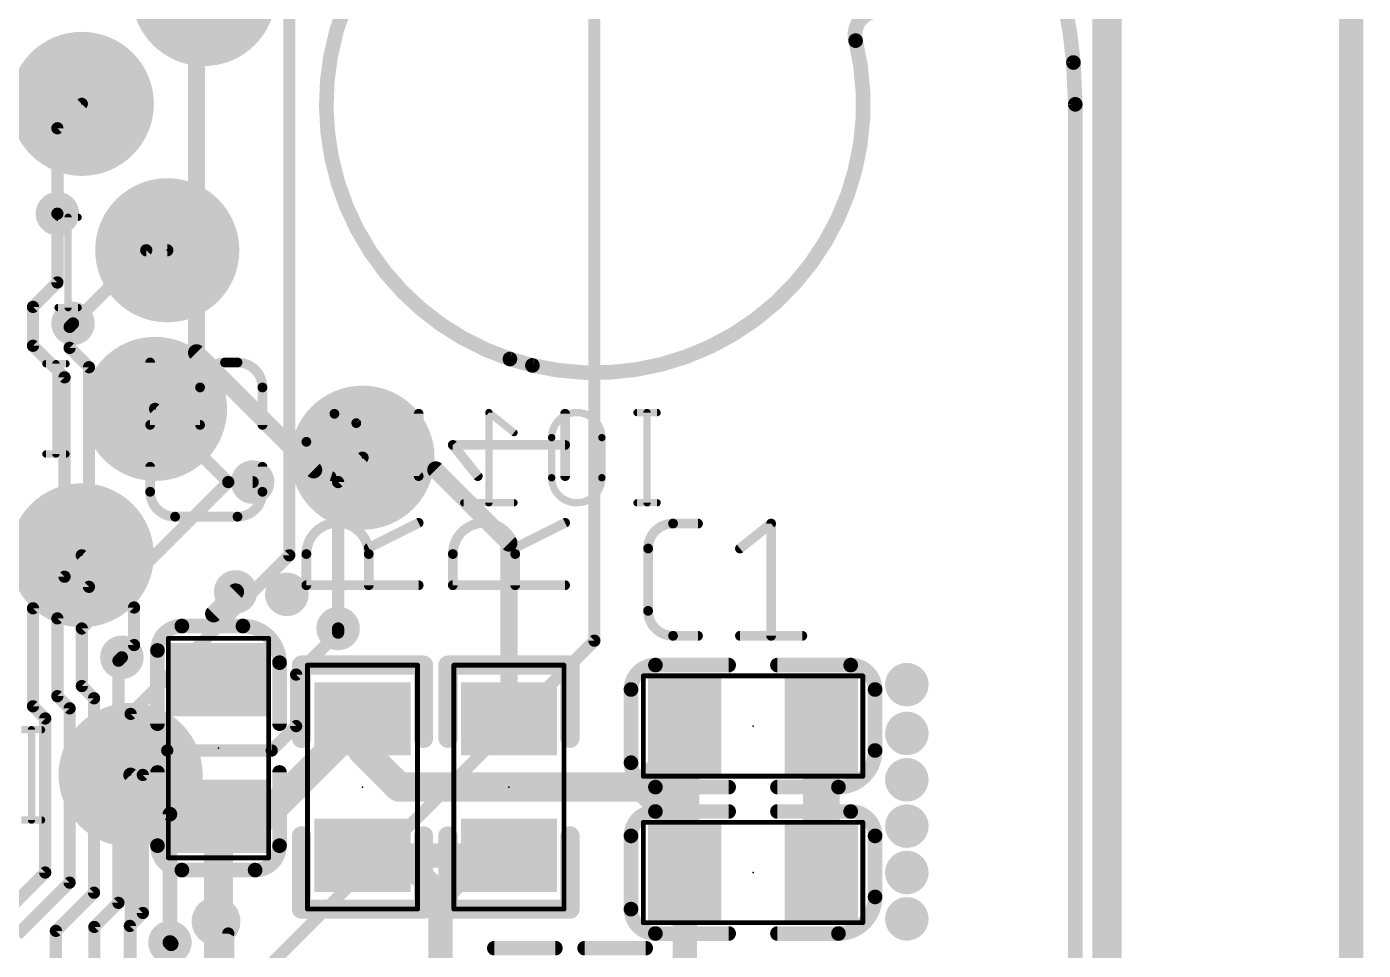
# Model space of a CAD drawing. Extents: x -5 to 103, y -6 to 58.
# Drawn here: x 89.09 to 103, y 31.19 to 40.81 of the extents above; entities that cross this region are included whole.
import ezdxf

# ---------------------------------------------------------------- set-up
doc = ezdxf.new("R2010")
doc.units = 0
for name, color, linetype in [('1', 12, 'CONTINUOUS'), ('16', 132, 'CONTINUOUS'), ('18', 110, 'CONTINUOUS'), ('20', 31, 'CONTINUOUS'), ('21', 40, 'CONTINUOUS'), ('22', 3, 'CONTINUOUS'), ('23', 53, 'CONTINUOUS'), ('24', 53, 'CONTINUOUS'), ('25', 40, 'CONTINUOUS'), ('39', 12, 'CONTINUOUS')]:
    doc.layers.add(name, color=color, linetype=linetype)

# ---------------------------------------------------------------- blocks, each defined once
blk = doc.blocks.new('RECT')
blk.add_solid([(-0.5, -0.5), (0.5, -0.5), (-0.5, 0.5), (0.5, 0.5)])
blk = doc.blocks.new('PIE')
at = {"const_width": 0.5}
blk.add_lwpolyline([(0, -0.25, 1), (0, 0.25, 1), (0, -0.25)], format="xyb", dxfattribs=at)
blk = doc.blocks.new('ROUNDV')
at = {"const_width": 0.5}
blk.add_lwpolyline([(0, -0.25, 1), (0, 0.25, 1), (0, -0.25)], format="xyb", dxfattribs=at)

msp = doc.modelspace()

# ---------------------------------------------------------------- linework, layer by layer
at = {"layer": '1'}
for points, const_width in [([(102.87, -6.35), (102.87, 54.61)], 0.254), ([(91.821, 41.529), (91.821, 35.306)], 0.127), ([(90.8558, 41.2242), (90.8558, 37.4142)], 0.1778), ([(89.408, 38.1456), (89.408, 38.862)], 0.127), ([(89.154, 37.8916), (89.408, 38.1456)], 0.127), ([(89.154, 37.4868), (89.154, 37.8916)], 0.127), ([(89.535, 37.6833), (89.5707, 37.719)], 0.127), ([(89.535, 37.465), (89.535, 37.6833)], 0.127), ([(89.4824, 37.1584), (89.154, 37.4868)], 0.127), ([(89.7364, 37.2636), (89.535, 37.465)], 0.127), ([(90.8558, 37.4142), (92.075, 36.195)], 0.1778), ([(89.7364, 34.9776), (89.7364, 37.2636)], 0.127), ([(89.4824, 35.0828), (89.4824, 37.1584)], 0.127), ([(92.075, 36.195), (92.71, 36.195)], 0.1778), ([(92.71, 36.195), (93.345, 36.195)], 0.1778), ([(93.345, 36.195), (94.107, 35.433)], 0.1778), ([(91.186, 36.068), (89.662, 34.544)], 0.127), ([(91.186, 36.068), (91.44, 36.068)], 0.127), ([(94.107, 35.433), (94.107, 33.6042)], 0.1778), ([(91.821, 35.306), (90.17, 33.655)], 0.127), ([(89.154, 34.7544), (89.4824, 35.0828)], 0.127), ([(89.408, 34.6492), (89.7364, 34.9776)], 0.127), ([(91.2622, 34.925), (91.0336, 34.6964)], 0.1778), ([(89.154, 33.7344), (89.154, 34.7544)], 0.127), ([(89.408, 33.8396), (89.408, 34.6492)], 0.127), ([(89.662, 33.9448), (89.662, 34.544)], 0.127), ([(91.8921, 34.0641), (92.329, 34.501)], 0.127), ([(92.329, 34.501), (92.329, 34.544)], 0.127), ([(90.043, 34.2087), (90.0787, 34.2444)], 0.127), ([(90.043, 31.6884), (90.043, 34.2087)], 0.127), ([(91.8921, 33.528), (91.8921, 34.0641)], 0.127), ([(89.789, 33.8178), (89.662, 33.9448)], 0.127), ([(89.281, 33.6074), (89.154, 33.7344)], 0.127), ([(89.535, 33.7126), (89.408, 33.8396)], 0.127), ([(89.789, 31.7936), (89.789, 33.8178)], 0.127), ([(89.281, 32.004), (89.281, 33.6074)], 0.127), ([(89.535, 31.8988), (89.535, 33.7126)], 0.127), ([(90.17, 33.655), (90.17, 30.48)], 0.127), ([(91.567, 32.5882), (92.583, 33.6042)], 0.3048), ([(92.583, 33.6042), (92.583, 33.274)], 0.3048), ([(95.9358, 33.3248), (95.9358, 33.528)], 0.3048), ([(95.9358, 33.528), (95.9358, 32.004)], 0.3048), ([(97.3582, 33.528), (97.3582, 32.004)], 0.381), ([(91.6381, 33.274), (91.8921, 33.528)], 0.127), ([(92.583, 33.274), (92.964, 32.893)], 0.3048), ([(95.504, 32.893), (95.9358, 33.3248)], 0.3048), ([(90.297, 33.02), (90.551, 33.274)], 0.127), ([(90.551, 33.274), (91.6381, 33.274)], 0.127), ([(90.297, 31.5831), (90.297, 33.02)], 0.127), ([(92.964, 32.893), (95.504, 32.893)], 0.3048), ([(95.885, 32.512), (95.504, 32.893)], 0.3048), ([(91.0844, 30.6229), (91.0844, 32.5882)], 0.3048), ([(91.0844, 32.5882), (91.567, 32.5882)], 0.3048), ([(95.885, 32.0548), (95.885, 32.512)], 0.3048), ([(92.583, 32.1818), (92.9792, 32.1818)], 0.254), ([(94.107, 32.1818), (92.583, 32.1818)], 0.254), ([(92.9792, 32.1818), (93.3944, 31.7666)], 0.254), ([(93.3944, 31.75), (93.8262, 32.1818)], 0.254), ([(93.8262, 32.1818), (94.107, 32.1818)], 0.254), ([(95.9358, 32.004), (95.885, 32.0548)], 0.3048), ([(95.9358, 31.0028), (95.9358, 32.004)], 0.254), ([(88.592, 31.315), (89.281, 32.004)], 0.127), ([(88.9921, 31.3559), (89.535, 31.8988)], 0.127), ([(89.3921, 31.3967), (89.789, 31.7936)], 0.127), ([(93.3944, 31.7666), (93.3944, 31.75)], 0.254), ([(93.3944, 31.75), (93.3944, 30.849)], 0.254), ([(89.7922, 31.4375), (90.043, 31.6884)], 0.127), ([(90.1621, 31.4483), (90.297, 31.5831)], 0.127), ([(89.3921, 30.5308), (89.3921, 31.3967)], 0.127), ([(89.7922, 30.5308), (89.7922, 31.4375)], 0.127), ([(90.1621, 31.103), (90.1621, 31.4483)], 0.127), ([(90.5923, 31.2622), (90.5788, 31.2756)], 0.1524), ([(90.5923, 30.5308), (90.5923, 31.2622)], 0.1524), ([(91.186, 31.369), (91.059, 31.115)], 0.127), ([(91.186, 29.718), (91.186, 31.369)], 0.127)]:
    msp.add_lwpolyline(points, dxfattribs=dict(at, const_width=const_width))
for points, const_width in [([(89.4398, 38.862, 1), (89.3762, 38.862)], 0.0635), ([(89.3762, 38.1456, 1), (89.4398, 38.1456)], 0.0635), ([(89.4305, 38.1232, 1), (89.3855, 38.1681)], 0.0635), ([(89.1858, 37.8916, 1), (89.1223, 37.8916)], 0.0635), ([(89.1315, 37.9141, 1), (89.1765, 37.8692)], 0.0635), ([(89.5125, 37.7058, 1), (89.5575, 37.6608)], 0.0635), ([(89.5668, 37.6833, 1), (89.5033, 37.6833)], 0.0635), ([(89.5932, 37.6965, 1), (89.5482, 37.7415)], 0.0635), ([(89.1765, 37.5092, 1), (89.1315, 37.4643)], 0.0635), ([(89.1223, 37.4868, 1), (89.1858, 37.4868)], 0.0635), ([(89.5575, 37.4875, 1), (89.5125, 37.4425)], 0.0635), ([(89.5033, 37.465, 1), (89.5668, 37.465)], 0.0635), ([(90.8872, 37.4456, 1), (90.8244, 37.3828)], 0.0889), ([(90.8114, 37.4142, 1), (90.9002, 37.4142)], 0.0889), ([(89.7681, 37.2636, 1), (89.7046, 37.2636)], 0.0635), ([(89.7139, 37.2412, 1), (89.7588, 37.2861)], 0.0635), ([(89.5141, 37.1584, 1), (89.4506, 37.1584)], 0.0635), ([(89.4599, 37.1359, 1), (89.5048, 37.1808)], 0.0635), ([(92.075, 36.2394, 1), (92.075, 36.1506)], 0.0889), ([(92.0436, 36.1636, 1), (92.1064, 36.2264)], 0.0889), ([(92.71, 36.2394, 1), (92.71, 36.1506)], 0.0889), ([(92.71, 36.1506, 1), (92.71, 36.2394)], 0.0889), ([(93.3764, 36.2264, 1), (93.3136, 36.1636)], 0.0889), ([(93.345, 36.1506, 1), (93.345, 36.2394)], 0.0889), ([(91.186, 36.0998, 1), (91.186, 36.0363)], 0.0635), ([(91.2085, 36.0455, 1), (91.1635, 36.0905)], 0.0635), ([(91.44, 36.0363, 1), (91.44, 36.0998)], 0.0635), ([(94.1514, 35.433, 1), (94.0626, 35.433)], 0.0889), ([(94.0756, 35.4016, 1), (94.1384, 35.4644)], 0.0889), ([(91.7892, 35.306, 1), (91.8528, 35.306)], 0.0635), ([(91.8435, 35.2835, 1), (91.7985, 35.3285)], 0.0635), ([(89.4506, 35.0828, 1), (89.5141, 35.0828)], 0.0635), ([(89.5048, 35.0604, 1), (89.4599, 35.1053)], 0.0635), ([(89.7046, 34.9776, 1), (89.7681, 34.9776)], 0.0635), ([(89.7588, 34.9552, 1), (89.7139, 35.0001)], 0.0635), ([(91.2936, 34.8936, 1), (91.2308, 34.9564)], 0.0889), ([(89.1858, 34.7544, 1), (89.1223, 34.7544)], 0.0635), ([(89.1315, 34.7769, 1), (89.1765, 34.732)], 0.0635), ([(91.0022, 34.7278, 1), (91.065, 34.665)], 0.0889), ([(89.4398, 34.6492, 1), (89.3762, 34.6492)], 0.0635), ([(89.3855, 34.6717, 1), (89.4305, 34.6268)], 0.0635), ([(89.6395, 34.5665, 1), (89.6845, 34.5215)], 0.0635), ([(89.6938, 34.544, 1), (89.6303, 34.544)], 0.0635), ([(92.3608, 34.544, 1), (92.2973, 34.544)], 0.0635), ([(92.2973, 34.501, 1), (92.3608, 34.501)], 0.0635), ([(92.3515, 34.4785, 1), (92.3065, 34.5234)], 0.0635), ([(90.0205, 34.2311, 1), (90.0655, 34.1862)], 0.0635), ([(90.0748, 34.2087, 1), (90.0113, 34.2087)], 0.0635), ([(90.1012, 34.2219, 1), (90.0562, 34.2668)], 0.0635), ([(91.9239, 34.0641, 1), (91.8604, 34.0641)], 0.0635), ([(91.8697, 34.0866, 1), (91.9146, 34.0417)], 0.0635), ([(89.6845, 33.9672, 1), (89.6395, 33.9223)], 0.0635), ([(89.6303, 33.9448, 1), (89.6938, 33.9448)], 0.0635), ([(89.1765, 33.7568, 1), (89.1315, 33.7119)], 0.0635), ([(89.3762, 33.8396, 1), (89.4398, 33.8396)], 0.0635), ([(89.4305, 33.862, 1), (89.3855, 33.8171)], 0.0635), ([(89.8208, 33.8178, 1), (89.7572, 33.8178)], 0.0635), ([(89.7665, 33.7953, 1), (89.8115, 33.8402)], 0.0635), ([(89.1223, 33.7344, 1), (89.1858, 33.7344)], 0.0635), ([(89.3128, 33.6074, 1), (89.2493, 33.6074)], 0.0635), ([(89.2585, 33.5849, 1), (89.3035, 33.6298)], 0.0635), ([(89.5668, 33.7126, 1), (89.5033, 33.7126)], 0.0635), ([(89.5125, 33.6901, 1), (89.5575, 33.735)], 0.0635), ([(90.2018, 33.655, 1), (90.1382, 33.655)], 0.0635), ([(90.1475, 33.6775, 1), (90.1925, 33.6325)], 0.0635), ([(92.6592, 33.6042, 1), (92.5068, 33.6042)], 0.1524), ([(92.6369, 33.5503, 1), (92.5291, 33.6581)], 0.1524), ([(96.012, 33.528, 1), (95.8596, 33.528)], 0.1524), ([(96.012, 33.528, 1), (95.8596, 33.528)], 0.1524), ([(97.4535, 33.528, 1), (97.263, 33.528)], 0.1905), ([(91.8604, 33.528, 1), (91.9239, 33.528)], 0.0635), ([(91.9146, 33.5055, 1), (91.8697, 33.5505)], 0.0635), ([(94.0626, 33.6042, 1), (94.1514, 33.6042)], 0.0889), ([(92.6369, 33.3279, 1), (92.5291, 33.2201)], 0.1524), ([(95.8596, 33.3248, 1), (96.012, 33.3248)], 0.1524), ([(95.9897, 33.2709, 1), (95.8819, 33.3787)], 0.1524), ([(90.551, 33.3058, 1), (90.551, 33.2422)], 0.0635), ([(90.5735, 33.2515, 1), (90.5285, 33.2965)], 0.0635), ([(91.6157, 33.2965, 1), (91.6606, 33.2515)], 0.0635), ([(91.6381, 33.2422, 1), (91.6381, 33.3058)], 0.0635), ([(92.5068, 33.274, 1), (92.6592, 33.274)], 0.1524), ([(90.2745, 33.0425, 1), (90.3195, 32.9975)], 0.0635), ([(90.3288, 33.02, 1), (90.2653, 33.02)], 0.0635), ([(92.964, 32.9692, 1), (92.964, 32.8168)], 0.1524), ([(92.9101, 32.8391, 1), (93.0179, 32.9469)], 0.1524), ([(95.5579, 32.9469, 1), (95.4501, 32.8391)], 0.1524), ([(95.4501, 32.9469, 1), (95.5579, 32.8391)], 0.1524), ([(95.504, 32.8168, 1), (95.504, 32.9692)], 0.1524), ([(91.1606, 32.5882, 1), (91.0082, 32.5882)], 0.1524), ([(91.0844, 32.6644, 1), (91.0844, 32.512)], 0.1524), ([(91.5131, 32.6421, 1), (91.6209, 32.5343)], 0.1524), ([(91.567, 32.512, 1), (91.567, 32.6644)], 0.1524), ([(95.9612, 32.512, 1), (95.8088, 32.512)], 0.1524), ([(95.8311, 32.4581, 1), (95.9389, 32.5659)], 0.1524), ([(92.583, 32.2453, 1), (92.583, 32.1183)], 0.127), ([(92.583, 32.2453, 1), (92.583, 32.1183)], 0.127), ([(93.0241, 32.2267, 1), (92.9343, 32.1369)], 0.127), ([(92.9792, 32.1183, 1), (92.9792, 32.2453)], 0.127), ([(93.8262, 32.2453, 1), (93.8262, 32.1183)], 0.127), ([(93.8711, 32.1369, 1), (93.7813, 32.2267)], 0.127), ([(94.107, 32.1183, 1), (94.107, 32.2453)], 0.127), ([(94.107, 32.1183, 1), (94.107, 32.2453)], 0.127), ([(95.9389, 32.1087, 1), (95.8311, 32.0009)], 0.1524), ([(95.8088, 32.0548, 1), (95.9612, 32.0548)], 0.1524), ([(95.8819, 31.9501, 1), (95.9897, 32.0579)], 0.1524), ([(95.9993, 32.004, 1), (95.8723, 32.004)], 0.127), ([(89.2493, 32.004, 1), (89.3128, 32.004)], 0.0635), ([(89.3035, 31.9815, 1), (89.2585, 32.0265)], 0.0635), ([(95.8596, 32.004, 1), (96.012, 32.004)], 0.1524), ([(97.263, 32.004, 1), (97.4535, 32.004)], 0.1905), ([(89.5033, 31.8988, 1), (89.5668, 31.8988)], 0.0635), ([(89.5575, 31.8763, 1), (89.5125, 31.9212)], 0.0635), ([(89.8115, 31.7711, 1), (89.7665, 31.816)], 0.0635), ([(93.4579, 31.7666, 1), (93.3309, 31.7666)], 0.127), ([(93.4579, 31.75, 1), (93.3309, 31.75)], 0.127), ([(93.3495, 31.7949, 1), (93.4393, 31.7051)], 0.127), ([(93.3495, 31.7217, 1), (93.4393, 31.8115)], 0.127), ([(89.7572, 31.7936, 1), (89.8208, 31.7936)], 0.0635), ([(90.0113, 31.6884, 1), (90.0748, 31.6884)], 0.0635), ([(90.0655, 31.6659, 1), (90.0205, 31.7108)], 0.0635), ([(93.3309, 31.75, 1), (93.4579, 31.75)], 0.127), ([(90.2653, 31.5831, 1), (90.3288, 31.5831)], 0.0635), ([(90.3195, 31.5607, 1), (90.2745, 31.6056)], 0.0635), ([(89.4239, 31.3967, 1), (89.3604, 31.3967)], 0.0635), ([(89.3697, 31.4192, 1), (89.4146, 31.3742)], 0.0635), ([(89.8239, 31.4375, 1), (89.7604, 31.4375)], 0.0635), ([(89.7697, 31.46, 1), (89.8146, 31.4151)], 0.0635), ([(90.1939, 31.4483, 1), (90.1304, 31.4483)], 0.0635), ([(90.1396, 31.4707, 1), (90.1846, 31.4258)], 0.0635), ([(90.6057, 31.3026, 1), (90.5519, 31.2487)], 0.0762), ([(90.6304, 31.2622, 1), (90.5542, 31.2622)], 0.0762), ([(90.5653, 31.2352, 1), (90.6192, 31.2891)], 0.0762), ([(91.2178, 31.369, 1), (91.1543, 31.369)], 0.0635), ([(91.2144, 31.3548, 1), (91.1576, 31.3832)], 0.0635)]:
    msp.add_lwpolyline(points, format="xyb", dxfattribs=dict(at, const_width=const_width))
at = {"layer": '16'}
for points, const_width in [([(100.33, -1.27), (100.33, 46.99)], 0.3048), ([(94.996, 40.894), (94.996, 34.417)], 0.127), ([(89.408, 39.751), (89.662, 40.005)], 0.127), ([(89.408, 38.862), (89.408, 39.751)], 0.127), ([(89.5707, 37.719), (90.3327, 38.481)], 0.127), ([(90.3327, 38.481), (90.551, 38.481)], 0.127), ([(91.186, 36.068), (90.424, 36.83)], 0.127), ([(92.329, 36.068), (92.583, 36.322)], 0.127), ([(91.44, 36.068), (91.186, 36.068)], 0.127), ([(92.329, 34.544), (92.329, 36.068)], 0.127), ([(90.2057, 34.7623), (89.662, 35.306)], 0.127), ([(90.2057, 34.7623), (90.2057, 34.3714)], 0.127), ([(94.996, 34.417), (88.5067, 27.9277)], 0.127), ([(90.0787, 34.2444), (90.2057, 34.3714)], 0.127), ([(90.5788, 32.6112), (90.17, 33.02)], 0.1524), ([(90.5788, 31.2756), (90.5788, 32.6112)], 0.1524)]:
    msp.add_lwpolyline(points, dxfattribs=dict(at, const_width=const_width))
for points, const_width in [([(89.6845, 39.9825, 1), (89.6395, 40.0275)], 0.0635), ([(89.4398, 39.751, 1), (89.3762, 39.751)], 0.0635), ([(89.3855, 39.7735, 1), (89.4305, 39.7285)], 0.0635), ([(89.3762, 38.862, 1), (89.4398, 38.862)], 0.0635), ([(90.3327, 38.5128, 1), (90.3327, 38.4492)], 0.0635), ([(90.3552, 38.4585, 1), (90.3102, 38.5035)], 0.0635), ([(90.551, 38.4492, 1), (90.551, 38.5128)], 0.0635), ([(89.5482, 37.7415, 1), (89.5932, 37.6965)], 0.0635), ([(90.4465, 36.8525, 1), (90.4015, 36.8075)], 0.0635), ([(92.6055, 36.2995, 1), (92.5605, 36.3445)], 0.0635), ([(91.186, 36.0998, 1), (91.186, 36.0363)], 0.0635), ([(91.1635, 36.0455, 1), (91.2085, 36.0905)], 0.0635), ([(91.44, 36.0363, 1), (91.44, 36.0998)], 0.0635), ([(92.3065, 36.0905, 1), (92.3515, 36.0455)], 0.0635), ([(92.3608, 36.068, 1), (92.2973, 36.068)], 0.0635), ([(89.6845, 35.3285, 1), (89.6395, 35.2835)], 0.0635), ([(90.2375, 34.7623, 1), (90.174, 34.7623)], 0.0635), ([(90.1832, 34.7398, 1), (90.2282, 34.7848)], 0.0635), ([(92.2973, 34.544, 1), (92.3608, 34.544)], 0.0635), ([(90.174, 34.3714, 1), (90.2375, 34.3714)], 0.0635), ([(90.2282, 34.3489, 1), (90.1832, 34.3938)], 0.0635), ([(94.9643, 34.417, 1), (95.0278, 34.417)], 0.0635), ([(95.0185, 34.3945, 1), (94.9735, 34.4395)], 0.0635), ([(90.0562, 34.2668, 1), (90.1012, 34.2219)], 0.0635), ([(90.1969, 33.0469, 1), (90.1431, 32.9931)], 0.0762), ([(90.6169, 32.6112, 1), (90.5407, 32.6112)], 0.0762), ([(90.5519, 32.5843, 1), (90.6057, 32.6381)], 0.0762), ([(90.5407, 31.2756, 1), (90.6169, 31.2756)], 0.0762)]:
    msp.add_lwpolyline(points, format="xyb", dxfattribs=dict(at, const_width=const_width))
at = {"layer": '20'}
for points, const_width in [([(95.6486, 42.7177, 0.9573), (94.1169, 37.3491)], 0.1524), ([(99.981, 40.4351, 0.0452), (99.8217, 41.3232)], 0.1524), ([(97.8782, 40.9588, 0.3897), (97.7142, 40.6629)], 0.1524), ([(94.3513, 37.2823, 0.5609), (97.7142, 40.6629)], 0.1524), ([(97.7512, 40.6719, 1), (97.6772, 40.6539)], 0.0762), ([(97.6772, 40.654, 1), (97.7512, 40.6718)], 0.0762), ([(100.0191, 40.4368, 1), (99.9429, 40.4334)], 0.0762), ([(99.943, 40.4318, 1), (100.019, 40.4384)], 0.0762), ([(100.0381, 40, 1), (99.9619, 40)], 0.0762), ([(99.9619, 39.9983, 1), (100.0381, 40.0017)], 0.0762), ([(94.1273, 37.3857, 1), (94.1065, 37.3125)], 0.0762), ([(94.1049, 37.313, 1), (94.1289, 37.3852)], 0.0762), ([(94.3601, 37.3194, 1), (94.3425, 37.2452)], 0.0762), ([(94.3409, 37.2457, 1), (94.3617, 37.3189)], 0.0762)]:
    msp.add_lwpolyline(points, format="xyb", dxfattribs=dict(at, const_width=const_width))
at = {"layer": '20', "const_width": 0.1524}
for points in [[(100, 40), (99.981, 40.4351)], [(100, 5), (100, 40)], [(94.1169, 37.3491), (94.3513, 37.2823)]]:
    msp.add_lwpolyline(points, dxfattribs=at)
at = {"layer": '21'}
for points, const_width in [([(90.7034, 34.5694, 0.4142), (90.4494, 34.3154)], 0.1524), ([(90.7034, 34.6075, 1), (90.7034, 34.5313)], 0.0762), ([(90.7034, 34.5313, 1), (90.7034, 34.6075)], 0.0762), ([(91.7194, 34.1884, 0.4142), (91.3384, 34.5694)], 0.1524), ([(91.3384, 34.6075, 1), (91.3384, 34.5313)], 0.0762), ([(91.3384, 34.5313, 1), (91.3384, 34.6075)], 0.0762), ([(90.4875, 34.3154, 1), (90.4113, 34.3154)], 0.0762), ([(90.4113, 34.3154, 1), (90.4875, 34.3154)], 0.0762), ([(91.7575, 34.1884, 1), (91.6813, 34.1884)], 0.0762), ([(91.6813, 34.1884, 1), (91.7575, 34.1884)], 0.0762), ([(91.998, 34.163, 1), (91.898, 34.163)], 0.1), ([(91.948, 34.213, 1), (91.948, 34.113)], 0.1), ([(93.268, 34.163, 1), (93.168, 34.163)], 0.1), ([(93.218, 34.113, 1), (93.218, 34.213)], 0.1), ([(93.472, 34.213, 1), (93.472, 34.113)], 0.1), ([(93.522, 34.163, 1), (93.422, 34.163)], 0.1), ([(94.792, 34.163, 1), (94.692, 34.163)], 0.1), ([(94.742, 34.113, 1), (94.742, 34.213)], 0.1), ([(95.631, 34.163, 0.4142), (95.377, 33.909)], 0.1524), ([(95.631, 34.2011, 1), (95.631, 34.1249)], 0.0762), ([(95.631, 34.1249, 1), (95.631, 34.2011)], 0.0762), ([(96.393, 34.1249, 1), (96.393, 34.2011)], 0.0762), ([(96.901, 34.2011, 1), (96.901, 34.1249)], 0.0762), ([(97.917, 33.909, 0.4142), (97.663, 34.163)], 0.1524), ([(97.663, 34.2011, 1), (97.663, 34.1249)], 0.0762), ([(97.663, 34.1249, 1), (97.663, 34.2011)], 0.0762), ([(95.4151, 33.909, 1), (95.3389, 33.909)], 0.0762), ([(95.3389, 33.909, 1), (95.4151, 33.909)], 0.0762), ([(97.9551, 33.909, 1), (97.8789, 33.909)], 0.0762), ([(97.8789, 33.909, 1), (97.9551, 33.909)], 0.0762), ([(90.4113, 33.5534, 1), (90.4875, 33.5534)], 0.0762), ([(91.6813, 33.5534, 1), (91.7575, 33.5534)], 0.0762), ([(91.898, 33.401, 1), (91.998, 33.401)], 0.1), ([(93.168, 33.401, 1), (93.268, 33.401)], 0.1), ([(93.422, 33.401, 1), (93.522, 33.401)], 0.1), ([(94.692, 33.401, 1), (94.792, 33.401)], 0.1), ([(97.536, 32.893, 0.4142), (97.917, 33.274)], 0.1524), ([(97.9551, 33.274, 1), (97.8789, 33.274)], 0.0762), ([(97.8789, 33.274, 1), (97.9551, 33.274)], 0.0762), ([(90.4875, 33.0454, 1), (90.4113, 33.0454)], 0.0762), ([(91.7575, 33.0454, 1), (91.6813, 33.0454)], 0.0762), ([(95.377, 33.147, 0.4142), (95.631, 32.893)], 0.1524), ([(95.4151, 33.147, 1), (95.3389, 33.147)], 0.0762), ([(95.3389, 33.147, 1), (95.4151, 33.147)], 0.0762), ([(95.631, 32.9311, 1), (95.631, 32.8549)], 0.0762), ([(95.631, 32.8549, 1), (95.631, 32.9311)], 0.0762), ([(96.393, 32.8549, 1), (96.393, 32.9311)], 0.0762), ([(96.901, 32.9311, 1), (96.901, 32.8549)], 0.0762), ([(97.536, 32.9311, 1), (97.536, 32.8549)], 0.0762), ([(97.536, 32.8549, 1), (97.536, 32.9311)], 0.0762), ([(95.631, 32.639, 0.4142), (95.377, 32.385)], 0.1524), ([(95.631, 32.6771, 1), (95.631, 32.6009)], 0.0762), ([(95.631, 32.6009, 1), (95.631, 32.6771)], 0.0762), ([(96.393, 32.6009, 1), (96.393, 32.6771)], 0.0762), ([(96.901, 32.6771, 1), (96.901, 32.6009)], 0.0762), ([(97.917, 32.385, 0.4142), (97.663, 32.639)], 0.1524), ([(97.663, 32.6771, 1), (97.663, 32.6009)], 0.0762), ([(97.663, 32.6009, 1), (97.663, 32.6771)], 0.0762), ([(91.998, 32.385, 1), (91.898, 32.385)], 0.1), ([(93.268, 32.385, 1), (93.168, 32.385)], 0.1), ([(93.522, 32.385, 1), (93.422, 32.385)], 0.1), ([(94.792, 32.385, 1), (94.692, 32.385)], 0.1), ([(95.4151, 32.385, 1), (95.3389, 32.385)], 0.0762), ([(95.3389, 32.385, 1), (95.4151, 32.385)], 0.0762), ([(97.9551, 32.385, 1), (97.8789, 32.385)], 0.0762), ([(97.8789, 32.385, 1), (97.9551, 32.385)], 0.0762), ([(90.4494, 32.2834, 0.4142), (90.7034, 32.0294)], 0.1524), ([(90.4875, 32.2834, 1), (90.4113, 32.2834)], 0.0762), ([(90.4113, 32.2834, 1), (90.4875, 32.2834)], 0.0762), ([(91.4654, 32.0294, 0.4142), (91.7194, 32.2834)], 0.1524), ([(91.7575, 32.2834, 1), (91.6813, 32.2834)], 0.0762), ([(91.6813, 32.2834, 1), (91.7575, 32.2834)], 0.0762), ([(90.7034, 32.0675, 1), (90.7034, 31.9913)], 0.0762), ([(90.7034, 31.9913, 1), (90.7034, 32.0675)], 0.0762), ([(91.4654, 32.0675, 1), (91.4654, 31.9913)], 0.0762), ([(91.4654, 31.9913, 1), (91.4654, 32.0675)], 0.0762), ([(91.059, 31.369, 1), (91.059, 31.623, 1), (91.059, 31.369)], 0.254), ([(91.948, 31.673, 1), (91.948, 31.573)], 0.1), ([(93.218, 31.573, 1), (93.218, 31.673)], 0.1), ([(93.472, 31.673, 1), (93.472, 31.573)], 0.1), ([(94.742, 31.573, 1), (94.742, 31.673)], 0.1), ([(97.536, 31.369, 0.4142), (97.917, 31.75)], 0.1524), ([(97.9551, 31.75, 1), (97.8789, 31.75)], 0.0762), ([(97.8789, 31.75, 1), (97.9551, 31.75)], 0.0762), ([(91.898, 31.623, 1), (91.998, 31.623)], 0.1), ([(93.168, 31.623, 1), (93.268, 31.623)], 0.1), ([(93.422, 31.623, 1), (93.522, 31.623)], 0.1), ([(94.692, 31.623, 1), (94.792, 31.623)], 0.1), ([(95.377, 31.623, 0.4142), (95.631, 31.369)], 0.1524), ([(95.4151, 31.623, 1), (95.3389, 31.623)], 0.0762), ([(95.3389, 31.623, 1), (95.4151, 31.623)], 0.0762), ([(95.631, 31.4071, 1), (95.631, 31.3309)], 0.0762), ([(95.631, 31.3309, 1), (95.631, 31.4071)], 0.0762), ([(96.393, 31.3309, 1), (96.393, 31.4071)], 0.0762), ([(96.901, 31.4071, 1), (96.901, 31.3309)], 0.0762), ([(97.536, 31.4071, 1), (97.536, 31.3309)], 0.0762), ([(97.536, 31.3309, 1), (97.536, 31.4071)], 0.0762), ([(93.9546, 31.2547, 1), (93.9546, 31.1785)], 0.0762), ([(94.5896, 31.1785, 1), (94.5896, 31.2547)], 0.0762), ([(94.8944, 31.2547, 1), (94.8944, 31.1785)], 0.0762), ([(95.5294, 31.1785, 1), (95.5294, 31.2547)], 0.0762)]:
    msp.add_lwpolyline(points, format="xyb", dxfattribs=dict(at, const_width=const_width))
for points, const_width in [([(91.3384, 34.5694), (90.7034, 34.5694)], 0.1524), ([(90.4494, 34.3154), (90.4494, 33.5534)], 0.1524), ([(91.7194, 33.5534), (91.7194, 34.1884)], 0.1524), ([(91.948, 33.401), (91.948, 34.163)], 0.2), ([(91.948, 34.163), (93.218, 34.163)], 0.2), ([(93.218, 34.163), (93.218, 33.401)], 0.2), ([(94.742, 34.163), (93.472, 34.163)], 0.2), ([(93.472, 34.163), (93.472, 33.401)], 0.2), ([(94.742, 33.401), (94.742, 34.163)], 0.2), ([(96.393, 34.163), (95.631, 34.163)], 0.1524), ([(97.663, 34.163), (96.901, 34.163)], 0.1524), ([(95.377, 33.909), (95.377, 33.147)], 0.1524), ([(97.917, 33.274), (97.917, 33.909)], 0.1524), ([(90.4494, 33.0454), (90.4494, 32.2834)], 0.1524), ([(91.7194, 32.2834), (91.7194, 33.0454)], 0.1524), ([(95.631, 32.893), (96.393, 32.893)], 0.1524), ([(96.901, 32.893), (97.536, 32.893)], 0.1524), ([(96.393, 32.639), (95.631, 32.639)], 0.1524), ([(97.663, 32.639), (96.901, 32.639)], 0.1524), ([(91.948, 32.385), (91.948, 31.623)], 0.2), ([(93.218, 31.623), (93.218, 32.385)], 0.2), ([(93.472, 31.623), (93.472, 32.385)], 0.2), ([(94.742, 32.385), (94.742, 31.623)], 0.2), ([(95.377, 32.385), (95.377, 31.623)], 0.1524), ([(97.917, 31.75), (97.917, 32.385)], 0.1524), ([(90.7034, 32.0294), (91.4654, 32.0294)], 0.1524), ([(91.948, 31.623), (93.218, 31.623)], 0.2), ([(94.742, 31.623), (93.472, 31.623)], 0.2), ([(95.631, 31.369), (96.393, 31.369)], 0.1524), ([(96.901, 31.369), (97.536, 31.369)], 0.1524), ([(94.5896, 31.2166), (93.9546, 31.2166)], 0.1524), ([(95.5294, 31.2166), (94.8944, 31.2166)], 0.1524)]:
    msp.add_lwpolyline(points, dxfattribs=dict(at, const_width=const_width))
at = {"layer": '22'}
for points, const_width in [([(89.4151, 38.843, 1), (89.4151, 38.8049)], 0.0381), ([(89.5385, 38.8239, 1), (89.5004, 38.8239)], 0.0381), ([(89.6239, 38.8049, 1), (89.6239, 38.843)], 0.0381), ([(89.4151, 37.9032, 1), (89.4151, 37.8651)], 0.0381), ([(89.5004, 37.8841, 1), (89.5385, 37.8841)], 0.0381), ([(89.6239, 37.8651, 1), (89.6239, 37.9032)], 0.0381), ([(89.2881, 37.319, 1), (89.2881, 37.2809)], 0.0381), ([(89.4115, 37.2999, 1), (89.3734, 37.2999)], 0.0381), ([(89.4969, 37.2809, 1), (89.4969, 37.319)], 0.0381), ([(93.9101, 36.8068, 1), (93.8863, 36.777)], 0.0381), ([(93.9172, 36.7919, 1), (93.8791, 36.7919)], 0.0381), ([(95.0736, 36.5308, 1), (94.5515, 36.5308)], 0.0762), ([(95.4396, 36.8109, 1), (95.4396, 36.7728)], 0.0381), ([(95.5631, 36.7919, 1), (95.525, 36.7919)], 0.0381), ([(95.6485, 36.7728, 1), (95.6485, 36.8109)], 0.0381), ([(94.1473, 36.5682, 1), (94.1711, 36.5979)], 0.0381), ([(94.5705, 36.5308, 1), (94.5324, 36.5308)], 0.0381), ([(94.5324, 36.5308, 1), (94.5705, 36.5308)], 0.0381), ([(95.0927, 36.5308, 1), (95.0546, 36.5308)], 0.0381), ([(95.0546, 36.5308, 1), (95.0927, 36.5308)], 0.0381), ([(89.2881, 36.3792, 1), (89.2881, 36.3411)], 0.0381), ([(89.3734, 36.3601, 1), (89.4115, 36.3601)], 0.0381), ([(89.4969, 36.3411, 1), (89.4969, 36.3792)], 0.0381), ([(94.5515, 36.1132, 1), (95.0736, 36.1132)], 0.0762), ([(94.5705, 36.1132, 1), (94.5324, 36.1132)], 0.0381), ([(94.5324, 36.1132, 1), (94.5705, 36.1132)], 0.0381), ([(95.0927, 36.1132, 1), (95.0546, 36.1132)], 0.0381), ([(95.0546, 36.1132, 1), (95.0927, 36.1132)], 0.0381), ([(93.6371, 35.8712, 1), (93.6371, 35.8331)], 0.0381), ([(94.1592, 35.8331, 1), (94.1592, 35.8712)], 0.0381), ([(95.4396, 35.8712, 1), (95.4396, 35.8331)], 0.0381), ([(95.6485, 35.8331, 1), (95.6485, 35.8712)], 0.0381), ([(93.8791, 35.8521, 1), (93.9172, 35.8521)], 0.0381), ([(95.525, 35.8521, 1), (95.5631, 35.8521)], 0.0381), ([(89.1575, 33.4899, 1), (89.1194, 33.4899)], 0.0381), ([(89.2429, 33.4708, 1), (89.2429, 33.5089)], 0.0381), ([(89.1194, 32.5501, 1), (89.1575, 32.5501)], 0.0381), ([(89.2429, 32.5311, 1), (89.2429, 32.5692)], 0.0381)]:
    msp.add_lwpolyline(points, format="xyb", dxfattribs=dict(at, const_width=const_width))
at = {"layer": '22', "const_width": 0.0762}
for points in [[(89.6239, 38.8239), (89.4151, 38.8239)], [(89.5195, 38.8239), (89.5195, 37.8841)], [(89.6239, 37.8841), (89.4151, 37.8841)], [(89.4969, 37.2999), (89.2881, 37.2999)], [(89.3925, 37.2999), (89.3925, 36.3601)], [(94.1592, 36.5831), (93.8982, 36.7919)], [(93.8982, 36.7919), (93.8982, 35.8521)], [(95.6485, 36.7919), (95.4396, 36.7919)], [(95.5441, 36.7919), (95.5441, 35.8521)], [(94.5515, 36.5308), (94.5515, 36.1132)], [(95.0736, 36.1132), (95.0736, 36.5308)], [(89.4969, 36.3601), (89.2881, 36.3601)], [(94.1592, 35.8521), (93.6371, 35.8521)], [(95.6485, 35.8521), (95.4396, 35.8521)], [(89.2429, 33.4899), (89.0341, 33.4899)], [(89.1385, 33.4899), (89.1385, 32.5501)], [(89.2429, 32.5501), (89.0341, 32.5501)]]:
    msp.add_lwpolyline(points, dxfattribs=at)
at = {"layer": '23'}
for p in [(96.647, 33.528), (91.0844, 33.2994), (92.583, 32.893), (94.107, 32.893), (96.647, 32.004)]:
    msp.add_point(p, dxfattribs=at)
at = {"layer": '24'}
for p in [(89.662, 40.005), (90.551, 38.481), (90.424, 36.83), (92.583, 36.322), (89.662, 35.306), (90.17, 33.02)]:
    msp.add_point(p, dxfattribs=at)
at = {"layer": '25', "const_width": 0.1016}
for points in [[(90.3732, 36.6635), (90.3732, 37.3126)], [(91.282, 37.3126), (91.1521, 37.3126)], [(90.8925, 37.053), (90.8925, 36.6635)], [(91.5416, 36.6635), (91.5416, 37.053)], [(92.5181, 36.6818), (93.1672, 36.1301)], [(93.1672, 36.1301), (93.1672, 36.7792)], [(94.6912, 36.1301), (94.6912, 36.7792)], [(90.8925, 36.6635), (90.3732, 36.6635)], [(93.7824, 36.1301), (93.5228, 36.4546)], [(93.5228, 36.4546), (94.6912, 36.4546)], [(90.3732, 35.9673), (90.3732, 36.227)], [(91.5416, 36.227), (91.5416, 35.9673)], [(91.282, 35.7077), (90.6328, 35.7077)], [(93.1672, 35.6436), (92.6479, 35.3839)], [(94.6912, 35.6436), (94.1719, 35.3839)], [(95.8144, 35.6362), (96.0741, 35.6362)], [(96.5106, 35.3766), (96.8352, 35.6362)], [(96.8352, 35.6362), (96.8352, 34.4678)], [(91.9988, 34.9945), (91.9988, 35.319)], [(92.6479, 35.319), (92.6479, 34.9945)], [(93.5228, 34.9945), (93.5228, 35.319)], [(94.1719, 35.319), (94.1719, 34.9945)], [(95.5548, 34.7274), (95.5548, 35.3766)], [(93.1672, 34.9945), (91.9988, 34.9945)], [(94.6912, 34.9945), (93.5228, 34.9945)], [(96.0741, 34.4678), (95.8144, 34.4678)], [(96.5106, 34.4678), (97.1597, 34.4678)]]:
    msp.add_lwpolyline(points, dxfattribs=at)
at = {"layer": '25'}
for points, const_width in [([(90.3986, 37.3126, 1), (90.3478, 37.3126)], 0.0508), ([(91.1521, 37.3126, 0.4142), (90.8925, 37.053)], 0.1016), ([(91.1521, 37.338, 1), (91.1521, 37.2872)], 0.0508), ([(91.1521, 37.2872, 1), (91.1521, 37.338)], 0.0508), ([(91.5416, 37.053, 0.4142), (91.282, 37.3126)], 0.1016), ([(91.282, 37.338, 1), (91.282, 37.2872)], 0.0508), ([(91.282, 37.2872, 1), (91.282, 37.338)], 0.0508), ([(90.9179, 37.053, 1), (90.8671, 37.053)], 0.0508), ([(90.8671, 37.053, 1), (90.9179, 37.053)], 0.0508), ([(91.567, 37.053, 1), (91.5162, 37.053)], 0.0508), ([(91.5162, 37.053, 1), (91.567, 37.053)], 0.0508), ([(92.2909, 36.7792, 0.4142), (91.9988, 36.4871)], 0.1016), ([(92.5181, 36.6818, 0.2053), (92.2909, 36.7792)], 0.1016), ([(92.2909, 36.8046, 1), (92.2909, 36.7538)], 0.0508), ([(92.2909, 36.7538, 1), (92.2909, 36.8046)], 0.0508), ([(92.5345, 36.7012, 1), (92.5016, 36.6625)], 0.0508), ([(92.4997, 36.6643, 1), (92.5365, 36.6994)], 0.0508), ([(93.1926, 36.7792, 1), (93.1418, 36.7792)], 0.0508), ([(94.7166, 36.7792, 1), (94.6658, 36.7792)], 0.0508), ([(90.3732, 36.6889, 1), (90.3732, 36.6381)], 0.0508), ([(90.3478, 36.6635, 1), (90.3986, 36.6635)], 0.0508), ([(90.8671, 36.6635, 1), (90.9179, 36.6635)], 0.0508), ([(90.8925, 36.6381, 1), (90.8925, 36.6889)], 0.0508), ([(91.5162, 36.6635, 1), (91.567, 36.6635)], 0.0508), ([(91.9988, 36.4871, 0.3252), (92.2584, 36.1301)], 0.1016), ([(92.0242, 36.4871, 1), (91.9734, 36.4871)], 0.0508), ([(91.9734, 36.4871, 1), (92.0242, 36.4871)], 0.0508), ([(93.5426, 36.4705, 1), (93.503, 36.4388)], 0.0508), ([(93.5228, 36.48, 1), (93.5228, 36.4292)], 0.0508), ([(94.6912, 36.4292, 1), (94.6912, 36.48)], 0.0508), ([(90.3986, 36.227, 1), (90.3478, 36.227)], 0.0508), ([(91.567, 36.227, 1), (91.5162, 36.227)], 0.0508), ([(92.2506, 36.1059, 1), (92.2663, 36.1543)], 0.0508), ([(93.1507, 36.1107, 1), (93.1837, 36.1494)], 0.0508), ([(93.7626, 36.1142, 1), (93.8023, 36.146)], 0.0508), ([(93.1418, 36.1301, 1), (93.1926, 36.1301)], 0.0508), ([(94.6658, 36.1301, 1), (94.7166, 36.1301)], 0.0508), ([(90.3732, 35.9673, 0.4142), (90.6328, 35.7077)], 0.1016), ([(90.3986, 35.9673, 1), (90.3478, 35.9673)], 0.0508), ([(90.3478, 35.9673, 1), (90.3986, 35.9673)], 0.0508), ([(91.282, 35.7077, 0.4142), (91.5416, 35.9673)], 0.1016), ([(91.567, 35.9673, 1), (91.5162, 35.9673)], 0.0508), ([(91.5162, 35.9673, 1), (91.567, 35.9673)], 0.0508), ([(90.6328, 35.7331, 1), (90.6328, 35.6823)], 0.0508), ([(90.6328, 35.6823, 1), (90.6328, 35.7331)], 0.0508), ([(91.282, 35.7331, 1), (91.282, 35.6823)], 0.0508), ([(91.282, 35.6823, 1), (91.282, 35.7331)], 0.0508), ([(92.6479, 35.319, 1), (91.9988, 35.319)], 0.1016), ([(93.1786, 35.6208, 1), (93.1558, 35.6663)], 0.0508), ([(94.1719, 35.319, 1), (93.5228, 35.319)], 0.1016), ([(94.7026, 35.6208, 1), (94.6798, 35.6663)], 0.0508), ([(95.8144, 35.6362, 0.4142), (95.5548, 35.3766)], 0.1016), ([(95.8144, 35.6616, 1), (95.8144, 35.6108)], 0.0508), ([(95.8144, 35.6108, 1), (95.8144, 35.6616)], 0.0508), ([(96.0741, 35.6108, 1), (96.0741, 35.6616)], 0.0508), ([(96.8606, 35.6362, 1), (96.8098, 35.6362)], 0.0508), ([(96.851, 35.6164, 1), (96.8193, 35.656)], 0.0508), ([(92.0242, 35.319, 1), (91.9734, 35.319)], 0.0508), ([(91.9734, 35.319, 1), (92.0242, 35.319)], 0.0508), ([(92.6733, 35.319, 1), (92.6225, 35.319)], 0.0508), ([(92.6225, 35.319, 1), (92.6733, 35.319)], 0.0508), ([(92.6366, 35.4066, 1), (92.6593, 35.3612)], 0.0508), ([(93.5482, 35.319, 1), (93.4974, 35.319)], 0.0508), ([(93.4974, 35.319, 1), (93.5482, 35.319)], 0.0508), ([(94.1973, 35.319, 1), (94.1465, 35.319)], 0.0508), ([(94.1465, 35.319, 1), (94.1973, 35.319)], 0.0508), ([(94.1606, 35.4066, 1), (94.1833, 35.3612)], 0.0508), ([(95.5802, 35.3766, 1), (95.5294, 35.3766)], 0.0508), ([(95.5294, 35.3766, 1), (95.5802, 35.3766)], 0.0508), ([(96.4948, 35.3964, 1), (96.5265, 35.3567)], 0.0508), ([(91.9988, 35.0199, 1), (91.9988, 34.9691)], 0.0508), ([(91.9734, 34.9945, 1), (92.0242, 34.9945)], 0.0508), ([(92.6225, 34.9945, 1), (92.6733, 34.9945)], 0.0508), ([(93.1672, 34.9691, 1), (93.1672, 35.0199)], 0.0508), ([(93.5228, 35.0199, 1), (93.5228, 34.9691)], 0.0508), ([(93.4974, 34.9945, 1), (93.5482, 34.9945)], 0.0508), ([(94.1465, 34.9945, 1), (94.1973, 34.9945)], 0.0508), ([(94.6912, 34.9691, 1), (94.6912, 35.0199)], 0.0508), ([(95.5548, 34.7274, 0.4142), (95.8144, 34.4678)], 0.1016), ([(95.5802, 34.7274, 1), (95.5294, 34.7274)], 0.0508), ([(95.5294, 34.7274, 1), (95.5802, 34.7274)], 0.0508), ([(95.8144, 34.4932, 1), (95.8144, 34.4424)], 0.0508), ([(95.8144, 34.4424, 1), (95.8144, 34.4932)], 0.0508), ([(96.0741, 34.4424, 1), (96.0741, 34.4932)], 0.0508), ([(96.5106, 34.4932, 1), (96.5106, 34.4424)], 0.0508), ([(96.8098, 34.4678, 1), (96.8606, 34.4678)], 0.0508), ([(97.1597, 34.4424, 1), (97.1597, 34.4932)], 0.0508)]:
    msp.add_lwpolyline(points, format="xyb", dxfattribs=dict(at, const_width=const_width))
at = {"layer": '39', "const_width": 0.0508}
for points in [[(90.5622, 32.1574), (90.5622, 34.4414)], [(90.5622, 34.4414), (91.6066, 34.4414)], [(91.6066, 34.4414), (91.6066, 32.1574)], [(92.01, 31.624), (92.01, 34.162)], [(92.01, 34.162), (93.156, 34.162)], [(93.156, 34.162), (93.156, 31.624)], [(93.534, 31.624), (93.534, 34.162)], [(93.534, 34.162), (94.68, 34.162)], [(94.68, 34.162), (94.68, 31.624)], [(95.505, 34.0502), (97.789, 34.0502)], [(95.505, 33.0058), (95.505, 34.0502)], [(97.789, 34.0502), (97.789, 33.0058)], [(97.789, 33.0058), (95.505, 33.0058)], [(95.505, 32.5262), (97.789, 32.5262)], [(95.505, 31.4818), (95.505, 32.5262)], [(97.789, 32.5262), (97.789, 31.4818)], [(91.6066, 32.1574), (90.5622, 32.1574)], [(93.156, 31.624), (92.01, 31.624)], [(94.68, 31.624), (93.534, 31.624)], [(97.789, 31.4818), (95.505, 31.4818)]]:
    msp.add_lwpolyline(points, dxfattribs=at)
at = {"layer": '39', "const_width": 0.0254}
for points in [[(90.5749, 34.4414, 1), (90.5495, 34.4414)], [(90.5622, 34.4541, 1), (90.5622, 34.4287)], [(91.6193, 34.4414, 1), (91.5939, 34.4414)], [(91.6066, 34.4287, 1), (91.6066, 34.4541)], [(92.0227, 34.162, 1), (91.9973, 34.162)], [(92.01, 34.1747, 1), (92.01, 34.1493)], [(93.1687, 34.162, 1), (93.1433, 34.162)], [(93.156, 34.1493, 1), (93.156, 34.1747)], [(93.5467, 34.162, 1), (93.5213, 34.162)], [(93.534, 34.1747, 1), (93.534, 34.1493)], [(94.6927, 34.162, 1), (94.6673, 34.162)], [(94.68, 34.1493, 1), (94.68, 34.1747)], [(95.505, 34.0629, 1), (95.505, 34.0375)], [(95.5177, 34.0502, 1), (95.4923, 34.0502)], [(97.8017, 34.0502, 1), (97.7763, 34.0502)], [(97.789, 34.0375, 1), (97.789, 34.0629)], [(95.505, 33.0185, 1), (95.505, 32.9931)], [(95.4923, 33.0058, 1), (95.5177, 33.0058)], [(97.7763, 33.0058, 1), (97.8017, 33.0058)], [(97.789, 32.9931, 1), (97.789, 33.0185)], [(95.505, 32.5389, 1), (95.505, 32.5135)], [(95.5177, 32.5262, 1), (95.4923, 32.5262)], [(97.8017, 32.5262, 1), (97.7763, 32.5262)], [(97.789, 32.5135, 1), (97.789, 32.5389)], [(90.5622, 32.1701, 1), (90.5622, 32.1447)], [(90.5495, 32.1574, 1), (90.5749, 32.1574)], [(91.5939, 32.1574, 1), (91.6193, 32.1574)], [(91.6066, 32.1447, 1), (91.6066, 32.1701)], [(92.01, 31.6367, 1), (92.01, 31.6113)], [(91.9973, 31.624, 1), (92.0227, 31.624)], [(93.1433, 31.624, 1), (93.1687, 31.624)], [(93.156, 31.6113, 1), (93.156, 31.6367)], [(93.534, 31.6367, 1), (93.534, 31.6113)], [(93.5213, 31.624, 1), (93.5467, 31.624)], [(94.6673, 31.624, 1), (94.6927, 31.624)], [(94.68, 31.6113, 1), (94.68, 31.6367)], [(95.505, 31.4945, 1), (95.505, 31.4691)], [(95.4923, 31.4818, 1), (95.5177, 31.4818)], [(97.7763, 31.4818, 1), (97.8017, 31.4818)], [(97.789, 31.4691, 1), (97.789, 31.4945)]]:
    msp.add_lwpolyline(points, format="xyb", dxfattribs=at)

# ---------------------------------------------------------------- block references
at = {"layer": '1', "xscale": 0.762, "yscale": 1.0008}
for p, rotation in [((91.0844, 34.0106), 90), ((92.583, 33.6042), 90), ((94.107, 33.6042), 270), ((91.0844, 32.5882), 90), ((92.583, 32.1818), 90), ((94.107, 32.1818), 270)]:
    msp.add_blockref('RECT', p, dxfattribs=dict(at, rotation=rotation))
for p in [(95.9358, 33.528), (97.3582, 33.528), (95.9358, 32.004), (97.3582, 32.004)]:
    msp.add_blockref('RECT', p, dxfattribs=at)
at = {"layer": '16', "xscale": 1.5, "yscale": 1.5}
for p in [(90.932, 41.148), (89.662, 40.005), (90.551, 38.481), (90.424, 36.83), (92.583, 36.322), (89.662, 35.306), (90.17, 33.02)]:
    msp.add_blockref('PIE', p, dxfattribs=at)
at = {"layer": '18', "xscale": 0.4524, "yscale": 0.4524}
for p in [(89.408, 38.862), (89.408, 38.862), (89.5707, 37.719), (89.5707, 37.719), (91.44, 36.068), (91.44, 36.068), (91.2622, 34.925), (91.2622, 34.925), (91.7956, 34.8996), (91.7956, 34.8996), (92.329, 34.544), (92.329, 34.544), (90.0787, 34.2444), (90.0787, 34.2444), (98.2472, 33.9598), (98.2472, 33.9598), (98.2472, 33.4518), (98.2472, 33.4518), (98.2472, 32.9692), (98.2472, 32.9692), (98.2472, 32.4866), (98.2472, 32.4866), (98.2472, 32.004), (98.2472, 32.004), (98.2472, 31.5214), (98.2472, 31.5214), (90.5788, 31.2756), (90.5788, 31.2756)]:
    msp.add_blockref('ROUNDV', p, dxfattribs=at)

doc.saveas('drawing.dxf')
